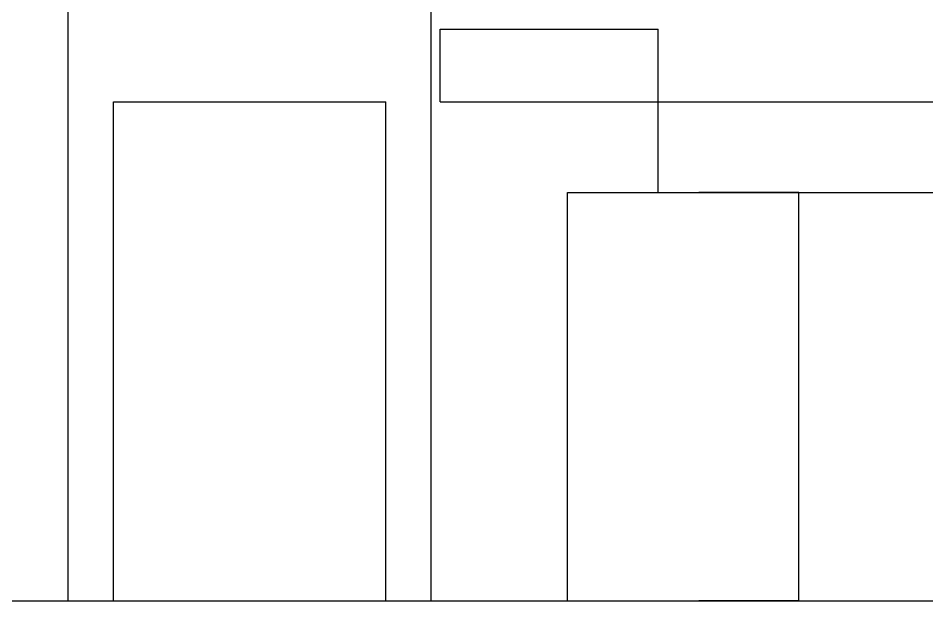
# Model space of a CAD drawing. Header units: millimetres. Extents: x -201 to 3037, y -406 to 3230.
# Drawn here: x 169.5 to 269.6, y 890 to 954.2 of the extents above; entities that cross this region are included whole.
import ezdxf

# ---------------------------------------------------------------- set-up
doc = ezdxf.new("R2010")
doc.units = ezdxf.units.MM
doc.layers.add('HIDDEN', color=8, linetype='Continuous')
doc.layers.add('VISIBLE', color=7, linetype='Continuous')

msp = doc.modelspace()

# ---------------------------------------------------------------- linework, layer by layer
at = {"layer": 'HIDDEN'}
for points in [[(175, 890), (175, 967)], [(215, 890), (215, 967)], [(216, 945), (216, 953)], [(216, 953), (240, 953)], [(216, 945), (216, 953)], [(216, 945), (216, 953)], [(216, 953), (240, 953)], [(216, 953), (240, 953)], [(240, 945), (240, 953)], [(240, 945), (240, 953)], [(240, 945), (240, 953)], [(180, 890), (180, 945)], [(180, 945), (210, 945)], [(180, 890), (180, 945)], [(180, 890), (180, 945)], [(180, 945), (210, 945)], [(180, 945), (210, 945)], [(210, 890), (210, 945)], [(210, 890), (210, 945)], [(210, 890), (210, 945)], [(216, 945), (240, 945)], [(216, 945), (240, 945)], [(216, 945), (240, 945)], [(240, 935), (240, 945)], [(240, 945), (440, 945)], [(230, 890), (230, 935)], [(230, 935), (450, 935)], [(240, 935), (440, 935)], [(240, 935), (440, 935)], [(255.5, 935), (255.36, 935), (254.96, 935), (254.3, 935), (253.43, 935), (252.39, 935), (251.22, 935), (250, 935), (248.78, 935), (247.61, 935), (246.57, 935), (245.7, 935), (245.04, 935), (244.64, 935), (244.5, 935)], [(244.5, 935), (244.64, 935), (245.04, 935), (245.7, 935), (246.57, 935), (247.61, 935), (248.78, 935), (250, 935), (251.22, 935), (252.39, 935), (253.43, 935), (254.3, 935), (254.96, 935), (255.36, 935), (255.5, 935)], [(255.5, 935), (255.36, 935), (254.96, 935), (254.3, 935), (253.43, 935), (252.39, 935), (251.22, 935), (250, 935), (248.78, 935), (247.61, 935), (246.57, 935), (245.7, 935), (245.04, 935), (244.64, 935), (244.5, 935)], [(244.5, 935), (244.64, 935), (245.04, 935), (245.7, 935), (246.57, 935), (247.61, 935), (248.78, 935), (250, 935), (251.22, 935), (252.39, 935), (253.43, 935), (254.3, 935), (254.96, 935), (255.36, 935), (255.5, 935)], [(255.5, 890), (255.5, 935)], [(255.5, 890), (255.5, 935)], [(70, 890), (540, 890)], [(175, 890), (215, 890)], [(175, 890), (215, 890)], [(180, 890), (210, 890)], [(180, 890), (210, 890)], [(180, 890), (210, 890)], [(180, 890), (210, 890)], [(230, 890), (450, 890)], [(230, 890), (450, 890)], [(255.5, 890), (255.36, 890), (254.96, 890), (254.3, 890), (253.43, 890), (252.39, 890), (251.22, 890), (250, 890), (248.78, 890), (247.61, 890), (246.57, 890), (245.7, 890), (245.04, 890), (244.64, 890), (244.5, 890)], [(244.5, 890), (244.64, 890), (245.04, 890), (245.7, 890), (246.57, 890), (247.61, 890), (248.78, 890), (250, 890), (251.22, 890), (252.39, 890), (253.43, 890), (254.3, 890), (254.96, 890), (255.36, 890), (255.5, 890)], [(255.5, 890), (255.36, 890), (254.96, 890), (254.3, 890), (253.43, 890), (252.39, 890), (251.22, 890), (250, 890), (248.78, 890), (247.61, 890), (246.57, 890), (245.7, 890), (245.04, 890), (244.64, 890), (244.5, 890)], [(244.5, 890), (244.64, 890), (245.04, 890), (245.7, 890), (246.57, 890), (247.61, 890), (248.78, 890), (250, 890), (251.22, 890), (252.39, 890), (253.43, 890), (254.3, 890), (254.96, 890), (255.36, 890), (255.5, 890)]]:
    msp.add_lwpolyline(points, dxfattribs=at)
at = {"layer": 'VISIBLE'}
for points in [[(175, 890), (175, 967)], [(215, 890), (215, 967)], [(216, 945), (216, 953)], [(216, 953), (240, 953)], [(240, 945), (240, 953)], [(180, 890), (180, 945)], [(180, 945), (210, 945)], [(210, 890), (210, 945)], [(216, 945), (240, 945)], [(240, 935), (240, 945)], [(240, 945), (440, 945)], [(230, 890), (230, 935)], [(230, 935), (450, 935)], [(70, 890), (540, 890)]]:
    msp.add_lwpolyline(points, dxfattribs=at)

doc.saveas('drawing.dxf')
